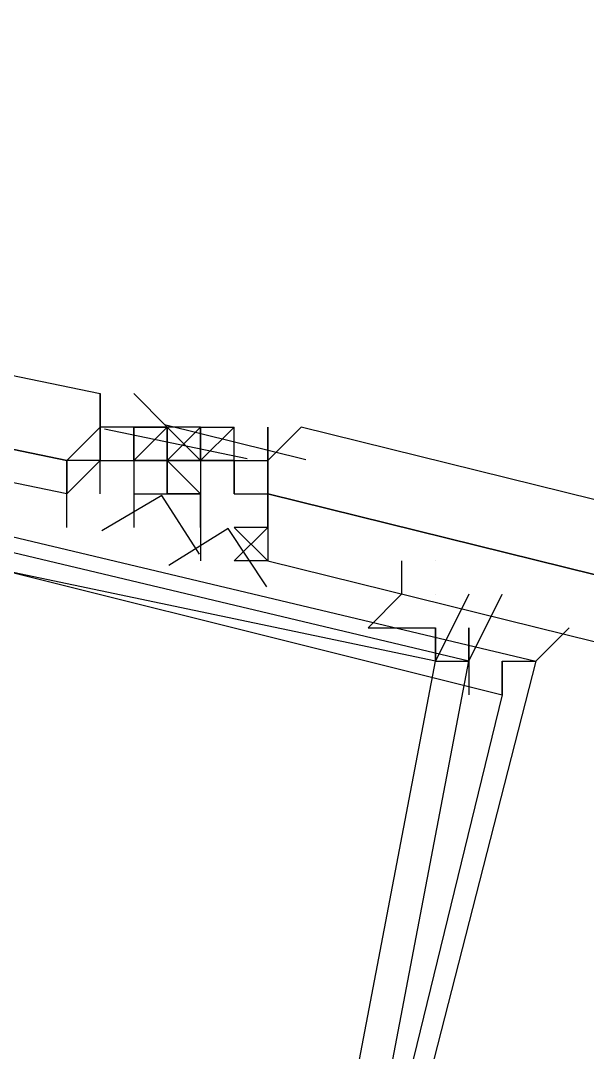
# Model space of a CAD drawing. Header units: feet. Extents: x -84 to 198, y -22 to 181.
# Drawn here: x 111.5417 to 111.7672, y 151.1954 to 151.6063 of the extents above; entities that cross this region are included whole.
import ezdxf

# ---------------------------------------------------------------- set-up
doc = ezdxf.new("R2010")
doc.units = ezdxf.units.FT
doc.layers.add('A-LINEA', color=7, linetype='CONTINUOUS')

msp = doc.modelspace()

# ---------------------------------------------------------------- linework, layer by layer
at = {"layer": 'A-LINEA'}
for p, q in [((111.5733, 151.4444), (111.5733, 151.4578)), ((111.5733, 151.4578), (111.5733, 151.4578)), ((111.5733, 151.4578), (111.5733, 151.4578)), ((111.5733, 151.4578), (111.5733, 151.4578)), ((111.5733, 151.4578), (111.5733, 151.4578)), ((111.5733, 151.4578), (111.5733, 151.4444)), ((111.5733, 151.4578), (111.5733, 151.4578)), ((111.5733, 151.4578), (111.5733, 151.4578)), ((111.5733, 151.4444), (111.5733, 151.4578)), ((111.5733, 151.4578), (111.5733, 151.4578)), ((111.5733, 151.4578), (111.5733, 151.4578)), ((111.5733, 151.4578), (111.5733, 151.4578)), ((111.5733, 151.4578), (111.5733, 151.4578)), ((111.5733, 151.4578), (111.5733, 151.4444)), ((111.5733, 151.4578), (111.5733, 151.4578)), ((111.5733, 151.4578), (111.5733, 151.4578)), ((111.5867, 151.4578), (111.6, 151.4444)), ((111.5867, 151.4578), (111.6, 151.4444)), ((111.5733, 151.4444), (111.5733, 151.4444)), ((111.5733, 151.4444), (111.5733, 151.4444)), ((111.5733, 151.4444), (111.5733, 151.4444)), ((111.5733, 151.4444), (111.5733, 151.4444)), ((111.5733, 151.4311), (111.5733, 151.4444)), ((111.5733, 151.4444), (111.5733, 151.4444)), ((111.5733, 151.4444), (111.5733, 151.4444)), ((111.5867, 151.4444), (111.5733, 151.4444)), ((111.5733, 151.4444), (111.5733, 151.4444)), ((111.5733, 151.4444), (111.5733, 151.4444)), ((111.5733, 151.4444), (111.5733, 151.4444)), ((111.5733, 151.4444), (111.5733, 151.4444)), ((111.5733, 151.4444), (111.5733, 151.4444)), ((111.5733, 151.4444), (111.5733, 151.4444)), ((111.5733, 151.4444), (111.5733, 151.4444)), ((111.5733, 151.4444), (111.5733, 151.4444)), ((111.5733, 151.4444), (111.5733, 151.4444)), ((111.5733, 151.4444), (111.5733, 151.4444)), ((111.5733, 151.4444), (111.5733, 151.4444)), ((111.5733, 151.4444), (111.5733, 151.4444)), ((111.5733, 151.4444), (111.5733, 151.4444)), ((111.5733, 151.4311), (111.5733, 151.4444)), ((111.5733, 151.4444), (111.5733, 151.4444)), ((111.5733, 151.4444), (111.5733, 151.4444)), ((111.5733, 151.4444), (111.5733, 151.4444)), ((111.5733, 151.4444), (111.5733, 151.4444)), ((111.5733, 151.4444), (111.5733, 151.4444)), ((111.5733, 151.4444), (111.5733, 151.4444)), ((111.5733, 151.4311), (111.5733, 151.4444)), ((111.5733, 151.4444), (111.5733, 151.4444)), ((111.5733, 151.4444), (111.5733, 151.4444)), ((111.5867, 151.4444), (111.5733, 151.4444)), ((111.5733, 151.4444), (111.5733, 151.4444)), ((111.5733, 151.4444), (111.5733, 151.4444)), ((111.5733, 151.4444), (111.5733, 151.4444)), ((111.5733, 151.4444), (111.5733, 151.4444)), ((111.5733, 151.4444), (111.5733, 151.4444)), ((111.5733, 151.4444), (111.5733, 151.4444)), ((111.5733, 151.4444), (111.5733, 151.4444)), ((111.5733, 151.4444), (111.5733, 151.4444)), ((111.5733, 151.4444), (111.5733, 151.4444)), ((111.5733, 151.4444), (111.5733, 151.4444)), ((111.5733, 151.4444), (111.5733, 151.4444)), ((111.5733, 151.4444), (111.5733, 151.4444)), ((111.5733, 151.4444), (111.5733, 151.4444)), ((111.5733, 151.4311), (111.5733, 151.4444)), ((111.5733, 151.4444), (111.5733, 151.4444)), ((111.5733, 151.4444), (111.5733, 151.4444)), ((111.575, 151.4437), (111.6318, 151.4319)), ((111.575, 151.4437), (111.6318, 151.4319)), ((111.5867, 151.4444), (111.5867, 151.4444)), ((111.5867, 151.4444), (111.5867, 151.4444)), ((111.6, 151.4444), (111.5867, 151.4444)), ((111.5867, 151.4444), (111.5867, 151.4444)), ((111.5867, 151.4444), (111.5867, 151.4444)), ((111.5867, 151.4311), (111.5867, 151.4444)), ((111.5867, 151.4444), (111.5867, 151.4444)), ((111.5867, 151.4444), (111.5867, 151.4444)), ((111.5867, 151.4444), (111.5867, 151.4444)), ((111.5867, 151.4444), (111.5867, 151.4444)), ((111.5867, 151.4444), (111.5867, 151.4444)), ((111.5867, 151.4444), (111.5867, 151.4444)), ((111.5867, 151.4444), (111.5867, 151.4444)), ((111.5867, 151.4444), (111.5867, 151.4444)), ((111.5867, 151.4444), (111.5867, 151.4444)), ((111.5867, 151.4444), (111.5867, 151.4444)), ((111.5867, 151.4444), (111.5867, 151.4444)), ((111.5867, 151.4444), (111.6, 151.4444)), ((111.5867, 151.4444), (111.5867, 151.4444)), ((111.5867, 151.4444), (111.5867, 151.4444)), ((111.5867, 151.4444), (111.6, 151.4444)), ((111.5867, 151.4444), (111.5867, 151.4444)), ((111.5867, 151.4444), (111.5867, 151.4444)), ((111.6, 151.4444), (111.5867, 151.4444)), ((111.5867, 151.4444), (111.5867, 151.4444)), ((111.5867, 151.4444), (111.5867, 151.4444)), ((111.5867, 151.4311), (111.5867, 151.4444)), ((111.5867, 151.4444), (111.5867, 151.4444)), ((111.5867, 151.4444), (111.5867, 151.4444)), ((111.5867, 151.4444), (111.5867, 151.4444)), ((111.5867, 151.4444), (111.5867, 151.4444)), ((111.5867, 151.4444), (111.5867, 151.4444)), ((111.5867, 151.4444), (111.5867, 151.4444)), ((111.5867, 151.4444), (111.5867, 151.4444)), ((111.5867, 151.4444), (111.5867, 151.4444)), ((111.5867, 151.4444), (111.5867, 151.4444)), ((111.5867, 151.4444), (111.5867, 151.4444)), ((111.5867, 151.4444), (111.5867, 151.4444)), ((111.5867, 151.4444), (111.6, 151.4444)), ((111.5867, 151.4444), (111.5867, 151.4444)), ((111.5867, 151.4444), (111.5867, 151.4444)), ((111.5867, 151.4444), (111.6, 151.4444)), ((111.5989, 151.4454), (111.6552, 151.4315)), ((111.5989, 151.4454), (111.6552, 151.4315)), ((111.6, 151.4311), (111.6, 151.4444)), ((111.6, 151.4444), (111.6, 151.4444)), ((111.6, 151.4444), (111.6, 151.4444)), ((111.6, 151.4444), (111.6, 151.4444)), ((111.6, 151.4444), (111.6, 151.4444)), ((111.6, 151.4444), (111.6, 151.4444)), ((111.6, 151.4444), (111.6, 151.4444)), ((111.6, 151.4311), (111.6, 151.4444)), ((111.6, 151.4444), (111.6, 151.4444)), ((111.6, 151.4444), (111.6, 151.4444)), ((111.6, 151.4444), (111.6, 151.4444)), ((111.6, 151.4444), (111.6, 151.4444)), ((111.6, 151.4444), (111.6, 151.4444)), ((111.6, 151.4444), (111.6, 151.4444)), ((111.6, 151.4444), (111.6, 151.4444)), ((111.6, 151.4444), (111.6, 151.4444)), ((111.6, 151.4444), (111.6, 151.4444)), ((111.6, 151.4311), (111.6, 151.4444)), ((111.6, 151.4444), (111.6, 151.4444)), ((111.6, 151.4311), (111.6, 151.4444)), ((111.6, 151.4444), (111.6, 151.4444)), ((111.6, 151.4444), (111.6, 151.4444)), ((111.6, 151.4444), (111.6, 151.4444)), ((111.6, 151.4444), (111.6, 151.4444)), ((111.6133, 151.4444), (111.6, 151.4444)), ((111.6, 151.4444), (111.6, 151.4311)), ((111.6133, 151.4444), (111.6, 151.4311)), ((111.6, 151.4444), (111.6, 151.4444)), ((111.6, 151.4444), (111.6, 151.4444)), ((111.6, 151.4444), (111.6, 151.4444)), ((111.6, 151.4444), (111.6, 151.4444)), ((111.6, 151.4444), (111.6, 151.4444)), ((111.6, 151.4444), (111.6, 151.4444)), ((111.6, 151.4444), (111.6, 151.4444)), ((111.6, 151.4444), (111.6, 151.4444)), ((111.6, 151.4444), (111.6, 151.4311)), ((111.6, 151.4444), (111.6, 151.4444)), ((111.6, 151.4444), (111.6, 151.4444)), ((111.6, 151.4444), (111.6, 151.4444)), ((111.6, 151.4311), (111.6, 151.4444)), ((111.6, 151.4444), (111.6, 151.4444)), ((111.6, 151.4444), (111.6, 151.4444)), ((111.6, 151.4444), (111.6, 151.4444)), ((111.6, 151.4444), (111.6, 151.4444)), ((111.6, 151.4444), (111.6, 151.4444)), ((111.6, 151.4444), (111.6, 151.4444)), ((111.6, 151.4311), (111.6, 151.4444)), ((111.6, 151.4444), (111.6, 151.4444)), ((111.6, 151.4444), (111.6, 151.4444)), ((111.6, 151.4444), (111.6, 151.4444)), ((111.6, 151.4444), (111.6, 151.4444)), ((111.6, 151.4444), (111.6, 151.4444)), ((111.6, 151.4444), (111.6, 151.4444)), ((111.6, 151.4444), (111.6, 151.4444)), ((111.6, 151.4444), (111.6, 151.4444)), ((111.6, 151.4444), (111.6, 151.4444)), ((111.6, 151.4311), (111.6, 151.4444)), ((111.6, 151.4444), (111.6, 151.4444)), ((111.6, 151.4311), (111.6, 151.4444)), ((111.6, 151.4444), (111.6, 151.4444)), ((111.6, 151.4444), (111.6, 151.4444)), ((111.6, 151.4444), (111.6, 151.4444)), ((111.6, 151.4444), (111.6, 151.4444)), ((111.6133, 151.4444), (111.6, 151.4444)), ((111.6, 151.4444), (111.6, 151.4311)), ((111.6133, 151.4444), (111.6, 151.4311)), ((111.6, 151.4444), (111.6, 151.4444)), ((111.6, 151.4444), (111.6, 151.4444)), ((111.6, 151.4444), (111.6, 151.4444)), ((111.6, 151.4444), (111.6, 151.4444)), ((111.6, 151.4444), (111.6, 151.4444)), ((111.6, 151.4444), (111.6, 151.4444)), ((111.6, 151.4444), (111.6, 151.4444)), ((111.6, 151.4444), (111.6, 151.4444)), ((111.6, 151.4444), (111.6, 151.4311)), ((111.6, 151.4444), (111.6, 151.4444)), ((111.6, 151.4444), (111.6, 151.4444)), ((111.6, 151.4444), (111.6, 151.4444)), ((111.6133, 151.4444), (111.6133, 151.4444)), ((111.6133, 151.4444), (111.6133, 151.4444)), ((111.6133, 151.4444), (111.6133, 151.4444)), ((111.6133, 151.4444), (111.6133, 151.4444)), ((111.6133, 151.4444), (111.6133, 151.4444)), ((111.6133, 151.4444), (111.6133, 151.4444)), ((111.6133, 151.4444), (111.6133, 151.4444)), ((111.6133, 151.4444), (111.6133, 151.4444)), ((111.6133, 151.4444), (111.6133, 151.4444)), ((111.6133, 151.4444), (111.6133, 151.4444)), ((111.6133, 151.4444), (111.6133, 151.4311)), ((111.6133, 151.4444), (111.6133, 151.4444)), ((111.6133, 151.4444), (111.6133, 151.4444)), ((111.6133, 151.4444), (111.6133, 151.4311)), ((111.6133, 151.4444), (111.6133, 151.4444)), ((111.6133, 151.4444), (111.6133, 151.4444)), ((111.6133, 151.4444), (111.6133, 151.4444)), ((111.6133, 151.4444), (111.6133, 151.4444)), ((111.6133, 151.4444), (111.6133, 151.4444)), ((111.6133, 151.4444), (111.6133, 151.4444)), ((111.6133, 151.4444), (111.6133, 151.4444)), ((111.6133, 151.4444), (111.6133, 151.4444)), ((111.6133, 151.4444), (111.6133, 151.4444)), ((111.6133, 151.4444), (111.6133, 151.4444)), ((111.6133, 151.4444), (111.6133, 151.4444)), ((111.6133, 151.4444), (111.6133, 151.4444)), ((111.6133, 151.4444), (111.6133, 151.4444)), ((111.6133, 151.4444), (111.6133, 151.4444)), ((111.6133, 151.4444), (111.6133, 151.4444)), ((111.6133, 151.4444), (111.6133, 151.4444)), ((111.6133, 151.4444), (111.6133, 151.4444)), ((111.6133, 151.4444), (111.6133, 151.4444)), ((111.6133, 151.4444), (111.6133, 151.4444)), ((111.6133, 151.4444), (111.6133, 151.4444)), ((111.6133, 151.4444), (111.6133, 151.4444)), ((111.6133, 151.4444), (111.6133, 151.4444)), ((111.6133, 151.4444), (111.6133, 151.4444)), ((111.6133, 151.4444), (111.6133, 151.4444)), ((111.6133, 151.4444), (111.6133, 151.4444)), ((111.6133, 151.4444), (111.6133, 151.4311)), ((111.6133, 151.4444), (111.6133, 151.4444)), ((111.6133, 151.4444), (111.6133, 151.4444)), ((111.6133, 151.4444), (111.6133, 151.4311)), ((111.6133, 151.4444), (111.6133, 151.4444)), ((111.6133, 151.4444), (111.6133, 151.4444)), ((111.6133, 151.4444), (111.6133, 151.4444)), ((111.6133, 151.4444), (111.6133, 151.4444)), ((111.6133, 151.4444), (111.6133, 151.4444)), ((111.6133, 151.4444), (111.6133, 151.4444)), ((111.6133, 151.4444), (111.6133, 151.4444)), ((111.6133, 151.4444), (111.6133, 151.4444)), ((111.6133, 151.4444), (111.6133, 151.4444)), ((111.6133, 151.4444), (111.6133, 151.4444)), ((111.6133, 151.4444), (111.6133, 151.4444)), ((111.6133, 151.4444), (111.6133, 151.4444)), ((111.6133, 151.4444), (111.6133, 151.4444)), ((111.6133, 151.4444), (111.6133, 151.4444)), ((111.6133, 151.4444), (111.6133, 151.4444)), ((111.6267, 151.4444), (111.6267, 151.4444)), ((111.6267, 151.4444), (111.6267, 151.4444)), ((111.6267, 151.4444), (111.6267, 151.4444)), ((111.6267, 151.4444), (111.6267, 151.4444)), ((111.6267, 151.4444), (111.6267, 151.4444)), ((111.6267, 151.4444), (111.6267, 151.4444)), ((111.6267, 151.4444), (111.6267, 151.4444)), ((111.6267, 151.4444), (111.6267, 151.4444)), ((111.6267, 151.4444), (111.6267, 151.4444)), ((111.6267, 151.4444), (111.6267, 151.4444)), ((111.6267, 151.4444), (111.6267, 151.4444)), ((111.6267, 151.4444), (111.6267, 151.4444)), ((111.64, 151.4311), (111.64, 151.4444)), ((111.64, 151.4444), (111.64, 151.4311)), ((111.64, 151.4311), (111.64, 151.4444)), ((111.64, 151.4444), (111.64, 151.4311)), ((111.56, 151.4311), (111.56, 151.4311)), ((111.5733, 151.4311), (111.56, 151.4311)), ((111.56, 151.4311), (111.56, 151.4311)), ((111.56, 151.4311), (111.56, 151.4311)), ((111.56, 151.4311), (111.56, 151.4311)), ((111.56, 151.4311), (111.56, 151.4311)), ((111.5733, 151.4311), (111.56, 151.4311)), ((111.56, 151.4311), (111.56, 151.4311)), ((111.56, 151.4311), (111.56, 151.4311)), ((111.56, 151.4311), (111.56, 151.4311)), ((111.5733, 151.4311), (111.5733, 151.4311)), ((111.5733, 151.4311), (111.5733, 151.4311)), ((111.5733, 151.4311), (111.5733, 151.4311)), ((111.5733, 151.4311), (111.5733, 151.4311)), ((111.5733, 151.4311), (111.5733, 151.4311)), ((111.5733, 151.4311), (111.5733, 151.4311)), ((111.5733, 151.4311), (111.5733, 151.4311)), ((111.5733, 151.4311), (111.5733, 151.4311)), ((111.5733, 151.4311), (111.5733, 151.4311)), ((111.5733, 151.4311), (111.5733, 151.4311)), ((111.5733, 151.4311), (111.5867, 151.4311)), ((111.5733, 151.4311), (111.5867, 151.4311)), ((111.5733, 151.4311), (111.5733, 151.4311)), ((111.5733, 151.4311), (111.5733, 151.4311)), ((111.5733, 151.4311), (111.5733, 151.4311)), ((111.5733, 151.4311), (111.5733, 151.4311)), ((111.5733, 151.4311), (111.5733, 151.4311)), ((111.5733, 151.4311), (111.5733, 151.4311)), ((111.5733, 151.4311), (111.5733, 151.4311)), ((111.5733, 151.4311), (111.5733, 151.4311)), ((111.5733, 151.4311), (111.5733, 151.4311)), ((111.5733, 151.4311), (111.5733, 151.4311)), ((111.5733, 151.4311), (111.5733, 151.4311)), ((111.5733, 151.4311), (111.5733, 151.4311)), ((111.5733, 151.4311), (111.5733, 151.4311)), ((111.5733, 151.4311), (111.5733, 151.4311)), ((111.5733, 151.4311), (111.5733, 151.4311)), ((111.5733, 151.4311), (111.5733, 151.4311)), ((111.5733, 151.4311), (111.5733, 151.4311)), ((111.5733, 151.4311), (111.5733, 151.4311)), ((111.5733, 151.4311), (111.5733, 151.4311)), ((111.5733, 151.4311), (111.5867, 151.4311)), ((111.5733, 151.4311), (111.5867, 151.4311)), ((111.5733, 151.4311), (111.5733, 151.4311)), ((111.5733, 151.4311), (111.5733, 151.4311)), ((111.5733, 151.4311), (111.5733, 151.4311)), ((111.5733, 151.4311), (111.5733, 151.4311)), ((111.5733, 151.4311), (111.5733, 151.4311)), ((111.5733, 151.4311), (111.5733, 151.4311)), ((111.5733, 151.4311), (111.5733, 151.4311)), ((111.5733, 151.4311), (111.5733, 151.4311)), ((111.5733, 151.4311), (111.5733, 151.4311)), ((111.5867, 151.4311), (111.5867, 151.4311)), ((111.5867, 151.4311), (111.5867, 151.4311)), ((111.5867, 151.4311), (111.5867, 151.4311)), ((111.5867, 151.4311), (111.5867, 151.4311)), ((111.5867, 151.4311), (111.5867, 151.4311)), ((111.5867, 151.4311), (111.5867, 151.4311)), ((111.5867, 151.4311), (111.5867, 151.4311)), ((111.5867, 151.4311), (111.5867, 151.4311)), ((111.5867, 151.4311), (111.5867, 151.4311)), ((111.5867, 151.4311), (111.5867, 151.4311)), ((111.5867, 151.4311), (111.5867, 151.4311)), ((111.5867, 151.4311), (111.5867, 151.4311)), ((111.5867, 151.4311), (111.5867, 151.4311)), ((111.6, 151.4311), (111.5867, 151.4311)), ((111.6, 151.4311), (111.5867, 151.4311)), ((111.6, 151.4311), (111.5867, 151.4311)), ((111.5867, 151.4311), (111.5867, 151.4311)), ((111.5867, 151.4311), (111.5867, 151.4311)), ((111.5867, 151.4311), (111.5867, 151.4311)), ((111.5867, 151.4311), (111.5867, 151.4311)), ((111.5867, 151.4311), (111.5867, 151.4311)), ((111.5867, 151.4311), (111.5867, 151.4311)), ((111.5867, 151.4311), (111.5867, 151.4311)), ((111.5867, 151.4311), (111.5867, 151.4311)), ((111.5867, 151.4311), (111.5867, 151.4311)), ((111.5867, 151.4311), (111.5867, 151.4311)), ((111.5867, 151.4311), (111.5867, 151.4311)), ((111.5867, 151.4311), (111.5867, 151.4311)), ((111.5867, 151.4311), (111.5867, 151.4311)), ((111.5867, 151.4311), (111.5867, 151.4311)), ((111.5867, 151.4311), (111.5867, 151.4311)), ((111.5867, 151.4311), (111.5867, 151.4311)), ((111.5867, 151.4311), (111.5867, 151.4311)), ((111.5867, 151.4311), (111.5867, 151.4311)), ((111.5867, 151.4311), (111.5867, 151.4311)), ((111.5867, 151.4311), (111.5867, 151.4311)), ((111.5867, 151.4311), (111.5867, 151.4311)), ((111.5867, 151.4311), (111.5867, 151.4311)), ((111.5867, 151.4311), (111.5867, 151.4311)), ((111.5867, 151.4311), (111.5867, 151.4311)), ((111.5867, 151.4311), (111.5867, 151.4311)), ((111.5867, 151.4311), (111.5867, 151.4311)), ((111.5867, 151.4311), (111.6, 151.4311)), ((111.5867, 151.4311), (111.6, 151.4311)), ((111.5867, 151.4311), (111.5867, 151.4311)), ((111.5867, 151.4311), (111.5867, 151.4311)), ((111.5867, 151.4311), (111.5867, 151.4311)), ((111.5867, 151.4311), (111.5867, 151.4311)), ((111.5867, 151.4311), (111.5867, 151.4311)), ((111.5867, 151.4311), (111.5867, 151.4311)), ((111.5867, 151.4311), (111.5867, 151.4311)), ((111.5867, 151.4311), (111.5867, 151.4311)), ((111.5867, 151.4311), (111.5867, 151.4311)), ((111.5867, 151.4311), (111.5867, 151.4311)), ((111.5867, 151.4311), (111.5867, 151.4311)), ((111.5867, 151.4311), (111.5867, 151.4311)), ((111.5867, 151.4311), (111.5867, 151.4311)), ((111.6, 151.4311), (111.5867, 151.4311)), ((111.6, 151.4311), (111.5867, 151.4311)), ((111.6, 151.4311), (111.5867, 151.4311)), ((111.5867, 151.4311), (111.5867, 151.4311)), ((111.5867, 151.4311), (111.5867, 151.4311)), ((111.5867, 151.4311), (111.5867, 151.4311)), ((111.5867, 151.4311), (111.5867, 151.4311)), ((111.5867, 151.4311), (111.5867, 151.4311)), ((111.5867, 151.4311), (111.5867, 151.4311)), ((111.5867, 151.4311), (111.5867, 151.4311)), ((111.5867, 151.4311), (111.5867, 151.4311)), ((111.5867, 151.4311), (111.5867, 151.4311)), ((111.5867, 151.4311), (111.5867, 151.4311)), ((111.5867, 151.4311), (111.5867, 151.4311)), ((111.5867, 151.4311), (111.5867, 151.4311)), ((111.5867, 151.4311), (111.5867, 151.4311)), ((111.5867, 151.4311), (111.5867, 151.4311)), ((111.5867, 151.4311), (111.5867, 151.4311)), ((111.5867, 151.4311), (111.5867, 151.4311)), ((111.5867, 151.4311), (111.5867, 151.4311)), ((111.5867, 151.4311), (111.5867, 151.4311)), ((111.5867, 151.4311), (111.5867, 151.4311)), ((111.5867, 151.4311), (111.5867, 151.4311)), ((111.5867, 151.4311), (111.5867, 151.4311)), ((111.5867, 151.4311), (111.5867, 151.4311)), ((111.5867, 151.4311), (111.5867, 151.4311)), ((111.5867, 151.4311), (111.5867, 151.4311)), ((111.5867, 151.4311), (111.5867, 151.4311)), ((111.5867, 151.4311), (111.5867, 151.4311)), ((111.5867, 151.4311), (111.6, 151.4311)), ((111.5867, 151.4311), (111.6, 151.4311)), ((111.6, 151.4311), (111.6, 151.4311)), ((111.6, 151.4311), (111.6, 151.4311)), ((111.6, 151.4311), (111.6, 151.4311)), ((111.6, 151.4178), (111.6, 151.4311)), ((111.6, 151.4311), (111.6, 151.4311)), ((111.6, 151.4311), (111.6, 151.4311)), ((111.6, 151.4311), (111.6, 151.4311)), ((111.6, 151.4311), (111.6, 151.4311)), ((111.6, 151.4311), (111.6, 151.4311)), ((111.6, 151.4311), (111.6, 151.4311)), ((111.6, 151.4311), (111.6, 151.4311)), ((111.6, 151.4311), (111.6, 151.4311)), ((111.6, 151.4311), (111.6, 151.4311)), ((111.6, 151.4311), (111.6, 151.4311)), ((111.6, 151.4311), (111.6, 151.4311)), ((111.6, 151.4311), (111.6, 151.4178)), ((111.6, 151.4311), (111.6, 151.4311)), ((111.6, 151.4311), (111.6, 151.4311)), ((111.6, 151.4311), (111.6, 151.4178)), ((111.6, 151.4311), (111.6, 151.4311)), ((111.6, 151.4311), (111.6, 151.4311)), ((111.6, 151.4311), (111.6, 151.4311)), ((111.6, 151.4311), (111.6, 151.4311)), ((111.6133, 151.4178), (111.6, 151.4311)), ((111.6, 151.4311), (111.6, 151.4311)), ((111.6, 151.4311), (111.6, 151.4311)), ((111.6, 151.4311), (111.6, 151.4311)), ((111.6, 151.4311), (111.6, 151.4311)), ((111.6, 151.4311), (111.6, 151.4311)), ((111.6, 151.4311), (111.6, 151.4311)), ((111.6, 151.4311), (111.6, 151.4311)), ((111.6, 151.4311), (111.6, 151.4311)), ((111.6, 151.4311), (111.6, 151.4311)), ((111.6, 151.4311), (111.6, 151.4311)), ((111.6, 151.4311), (111.6, 151.4311)), ((111.6, 151.4311), (111.6, 151.4311)), ((111.6, 151.4178), (111.6, 151.4311)), ((111.6, 151.4311), (111.6, 151.4311)), ((111.6, 151.4311), (111.6, 151.4311)), ((111.6133, 151.4311), (111.6, 151.4311)), ((111.6, 151.4311), (111.6, 151.4311)), ((111.6, 151.4311), (111.6, 151.4311)), ((111.6, 151.4311), (111.6, 151.4311)), ((111.6133, 151.4311), (111.6, 151.4311)), ((111.6, 151.4311), (111.6, 151.4311)), ((111.6, 151.4311), (111.6, 151.4178)), ((111.6, 151.4311), (111.6, 151.4311)), ((111.6, 151.4311), (111.6, 151.4311)), ((111.6, 151.4311), (111.6, 151.4311)), ((111.6, 151.4311), (111.6, 151.4311)), ((111.6, 151.4311), (111.6, 151.4311)), ((111.6, 151.4311), (111.6, 151.4311)), ((111.6, 151.4311), (111.6, 151.4311)), ((111.6, 151.4311), (111.6, 151.4311)), ((111.6, 151.4311), (111.6, 151.4311)), ((111.6, 151.4178), (111.6, 151.4311)), ((111.6, 151.4311), (111.6, 151.4311)), ((111.6, 151.4311), (111.6, 151.4311)), ((111.6, 151.4311), (111.6, 151.4311)), ((111.6, 151.4311), (111.6, 151.4311)), ((111.6, 151.4311), (111.6, 151.4311)), ((111.6, 151.4311), (111.6, 151.4311)), ((111.6, 151.4311), (111.6, 151.4311)), ((111.6, 151.4311), (111.6, 151.4311)), ((111.6, 151.4311), (111.6, 151.4311)), ((111.6, 151.4311), (111.6, 151.4311)), ((111.6, 151.4311), (111.6, 151.4311)), ((111.6, 151.4311), (111.6, 151.4178)), ((111.6, 151.4311), (111.6, 151.4311)), ((111.6, 151.4311), (111.6, 151.4311)), ((111.6, 151.4311), (111.6, 151.4178)), ((111.6, 151.4311), (111.6, 151.4311)), ((111.6, 151.4311), (111.6, 151.4311)), ((111.6, 151.4311), (111.6, 151.4311)), ((111.6, 151.4311), (111.6, 151.4311)), ((111.6133, 151.4178), (111.6, 151.4311)), ((111.6, 151.4311), (111.6, 151.4311)), ((111.6, 151.4311), (111.6, 151.4311)), ((111.6, 151.4311), (111.6, 151.4311)), ((111.6, 151.4311), (111.6, 151.4311)), ((111.6, 151.4311), (111.6, 151.4311)), ((111.6, 151.4311), (111.6, 151.4311)), ((111.6, 151.4311), (111.6, 151.4311)), ((111.6, 151.4311), (111.6, 151.4311)), ((111.6, 151.4311), (111.6, 151.4311)), ((111.6, 151.4311), (111.6, 151.4311)), ((111.6, 151.4311), (111.6, 151.4311)), ((111.6, 151.4311), (111.6, 151.4311)), ((111.6, 151.4178), (111.6, 151.4311)), ((111.6, 151.4311), (111.6, 151.4311)), ((111.6, 151.4311), (111.6, 151.4311)), ((111.6133, 151.4311), (111.6, 151.4311)), ((111.6, 151.4311), (111.6, 151.4311)), ((111.6, 151.4311), (111.6, 151.4311)), ((111.6, 151.4311), (111.6, 151.4311)), ((111.6133, 151.4311), (111.6, 151.4311)), ((111.6, 151.4311), (111.6, 151.4311)), ((111.6, 151.4311), (111.6, 151.4178)), ((111.6, 151.4311), (111.6, 151.4311)), ((111.6, 151.4311), (111.6, 151.4311)), ((111.6, 151.4311), (111.6, 151.4311)), ((111.6, 151.4311), (111.6, 151.4311)), ((111.6, 151.4311), (111.6, 151.4311)), ((111.6, 151.4311), (111.6, 151.4311)), ((111.6133, 151.4311), (111.6133, 151.4311)), ((111.6133, 151.4311), (111.6133, 151.4311)), ((111.6133, 151.4311), (111.6133, 151.4311)), ((111.6133, 151.4311), (111.6267, 151.4311)), ((111.6133, 151.4311), (111.6133, 151.4311)), ((111.6133, 151.4311), (111.6267, 151.4311)), ((111.6133, 151.4311), (111.6133, 151.4311)), ((111.6133, 151.4311), (111.6133, 151.4311)), ((111.6133, 151.4311), (111.6133, 151.4311)), ((111.6133, 151.4311), (111.6133, 151.4311)), ((111.6133, 151.4311), (111.6133, 151.4311)), ((111.6133, 151.4311), (111.6133, 151.4311)), ((111.6133, 151.4311), (111.6133, 151.4311)), ((111.6133, 151.4311), (111.6133, 151.4311)), ((111.6133, 151.4311), (111.6133, 151.4311)), ((111.6133, 151.4311), (111.6133, 151.4311)), ((111.6133, 151.4311), (111.6133, 151.4311)), ((111.6267, 151.4311), (111.6133, 151.4311)), ((111.6133, 151.4311), (111.6133, 151.4311)), ((111.6133, 151.4311), (111.6133, 151.4311)), ((111.6133, 151.4311), (111.6133, 151.4311)), ((111.6133, 151.4311), (111.6133, 151.4311)), ((111.6133, 151.4311), (111.6133, 151.4311)), ((111.6133, 151.4311), (111.6133, 151.4311)), ((111.6133, 151.4311), (111.6133, 151.4311)), ((111.6133, 151.4311), (111.6133, 151.4311)), ((111.6133, 151.4311), (111.6133, 151.4311)), ((111.6133, 151.4311), (111.6133, 151.4311)), ((111.6133, 151.4311), (111.6133, 151.4311)), ((111.6133, 151.4311), (111.6133, 151.4311)), ((111.6133, 151.4311), (111.6133, 151.4311)), ((111.6133, 151.4311), (111.6133, 151.4311)), ((111.6133, 151.4311), (111.6133, 151.4311)), ((111.6133, 151.4311), (111.6133, 151.4311)), ((111.6133, 151.4311), (111.6133, 151.4311)), ((111.6133, 151.4311), (111.6133, 151.4311)), ((111.6133, 151.4311), (111.6133, 151.4311)), ((111.6133, 151.4311), (111.6133, 151.4311)), ((111.6133, 151.4311), (111.6133, 151.4311)), ((111.6133, 151.4311), (111.6133, 151.4311)), ((111.6133, 151.4311), (111.6133, 151.4311)), ((111.6133, 151.4311), (111.6133, 151.4311)), ((111.6133, 151.4311), (111.6133, 151.4311)), ((111.6133, 151.4311), (111.6133, 151.4178)), ((111.6133, 151.4311), (111.6133, 151.4311)), ((111.6133, 151.4311), (111.6133, 151.4311)), ((111.6133, 151.4311), (111.6133, 151.4178)), ((111.6133, 151.4311), (111.6133, 151.4311)), ((111.6133, 151.4311), (111.6133, 151.4311)), ((111.6133, 151.4311), (111.6133, 151.4311)), ((111.6133, 151.4311), (111.6133, 151.4311)), ((111.6133, 151.4311), (111.6133, 151.4311)), ((111.6133, 151.4311), (111.6133, 151.4311)), ((111.6133, 151.4311), (111.6133, 151.4311)), ((111.6133, 151.4311), (111.6133, 151.4311)), ((111.6133, 151.4311), (111.6133, 151.4311)), ((111.6133, 151.4311), (111.6133, 151.4311)), ((111.6133, 151.4311), (111.6133, 151.4311)), ((111.6133, 151.4311), (111.6267, 151.4311)), ((111.6133, 151.4311), (111.6133, 151.4311)), ((111.6133, 151.4311), (111.6267, 151.4311)), ((111.6133, 151.4311), (111.6133, 151.4311)), ((111.6133, 151.4311), (111.6133, 151.4311)), ((111.6133, 151.4311), (111.6133, 151.4311)), ((111.6133, 151.4311), (111.6133, 151.4311)), ((111.6133, 151.4311), (111.6133, 151.4311)), ((111.6133, 151.4311), (111.6133, 151.4311)), ((111.6133, 151.4311), (111.6133, 151.4311)), ((111.6133, 151.4311), (111.6133, 151.4311)), ((111.6133, 151.4311), (111.6133, 151.4311)), ((111.6133, 151.4311), (111.6133, 151.4311)), ((111.6133, 151.4311), (111.6133, 151.4311)), ((111.6267, 151.4311), (111.6133, 151.4311)), ((111.6133, 151.4311), (111.6133, 151.4311)), ((111.6133, 151.4311), (111.6133, 151.4311)), ((111.6133, 151.4311), (111.6133, 151.4311)), ((111.6133, 151.4311), (111.6133, 151.4311)), ((111.6133, 151.4311), (111.6133, 151.4311)), ((111.6133, 151.4311), (111.6133, 151.4311)), ((111.6133, 151.4311), (111.6133, 151.4311)), ((111.6133, 151.4311), (111.6133, 151.4311)), ((111.6133, 151.4311), (111.6133, 151.4311)), ((111.6133, 151.4311), (111.6133, 151.4311)), ((111.6133, 151.4311), (111.6133, 151.4311)), ((111.6133, 151.4311), (111.6133, 151.4311)), ((111.6133, 151.4311), (111.6133, 151.4311)), ((111.6133, 151.4311), (111.6133, 151.4311)), ((111.6133, 151.4311), (111.6133, 151.4311)), ((111.6133, 151.4311), (111.6133, 151.4311)), ((111.6133, 151.4311), (111.6133, 151.4311)), ((111.6133, 151.4311), (111.6133, 151.4311)), ((111.6133, 151.4311), (111.6133, 151.4311)), ((111.6133, 151.4311), (111.6133, 151.4311)), ((111.6133, 151.4311), (111.6133, 151.4311)), ((111.6133, 151.4311), (111.6133, 151.4311)), ((111.6133, 151.4311), (111.6133, 151.4311)), ((111.6133, 151.4311), (111.6133, 151.4311)), ((111.6133, 151.4311), (111.6133, 151.4311)), ((111.6133, 151.4311), (111.6133, 151.4178)), ((111.6133, 151.4311), (111.6133, 151.4311)), ((111.6133, 151.4311), (111.6133, 151.4311)), ((111.6133, 151.4311), (111.6133, 151.4178)), ((111.6133, 151.4311), (111.6133, 151.4311)), ((111.6133, 151.4311), (111.6133, 151.4311)), ((111.6133, 151.4311), (111.6133, 151.4311)), ((111.6133, 151.4311), (111.6133, 151.4311)), ((111.6133, 151.4311), (111.6133, 151.4311)), ((111.6133, 151.4311), (111.6133, 151.4311)), ((111.6133, 151.4311), (111.6133, 151.4311)), ((111.6133, 151.4311), (111.6133, 151.4311)), ((111.6267, 151.4311), (111.64, 151.4311)), ((111.6267, 151.4311), (111.6267, 151.4311)), ((111.6267, 151.4311), (111.6267, 151.4311)), ((111.6267, 151.4311), (111.6267, 151.4311)), ((111.6267, 151.4311), (111.6267, 151.4311)), ((111.6267, 151.4311), (111.6267, 151.4311)), ((111.6267, 151.4311), (111.6267, 151.4311)), ((111.6267, 151.4311), (111.6267, 151.4311)), ((111.6267, 151.4311), (111.6267, 151.4311)), ((111.6267, 151.4178), (111.6267, 151.4311)), ((111.6267, 151.4311), (111.6267, 151.4311)), ((111.6267, 151.4311), (111.6267, 151.4311)), ((111.6267, 151.4311), (111.6267, 151.4311)), ((111.6267, 151.4311), (111.6267, 151.4311)), ((111.6267, 151.4311), (111.6267, 151.4311)), ((111.6267, 151.4311), (111.6267, 151.4311)), ((111.6267, 151.4311), (111.6267, 151.4178)), ((111.6267, 151.4311), (111.6267, 151.4311)), ((111.6267, 151.4311), (111.6267, 151.4178)), ((111.6267, 151.4311), (111.6267, 151.4311)), ((111.6267, 151.4311), (111.64, 151.4311)), ((111.6267, 151.4311), (111.6267, 151.4311)), ((111.6267, 151.4311), (111.6267, 151.4311)), ((111.6267, 151.4311), (111.6267, 151.4311)), ((111.6267, 151.4311), (111.6267, 151.4311)), ((111.6267, 151.4311), (111.6267, 151.4311)), ((111.6267, 151.4311), (111.6267, 151.4311)), ((111.6267, 151.4311), (111.6267, 151.4311)), ((111.6267, 151.4311), (111.6267, 151.4311)), ((111.6267, 151.4178), (111.6267, 151.4311)), ((111.6267, 151.4311), (111.6267, 151.4311)), ((111.6267, 151.4311), (111.6267, 151.4311)), ((111.6267, 151.4311), (111.6267, 151.4311)), ((111.6267, 151.4311), (111.6267, 151.4311)), ((111.6267, 151.4311), (111.6267, 151.4311)), ((111.6267, 151.4311), (111.6267, 151.4311)), ((111.6267, 151.4311), (111.6267, 151.4178)), ((111.6267, 151.4311), (111.6267, 151.4311)), ((111.6267, 151.4311), (111.6267, 151.4178)), ((111.6267, 151.4311), (111.6267, 151.4311)), ((111.64, 151.4311), (111.64, 151.4311)), ((111.64, 151.4311), (111.64, 151.4311)), ((111.64, 151.4178), (111.64, 151.4311)), ((111.64, 151.4311), (111.64, 151.4311)), ((111.64, 151.4311), (111.64, 151.4311)), ((111.64, 151.4311), (111.64, 151.4311)), ((111.64, 151.4311), (111.64, 151.4311)), ((111.64, 151.4311), (111.64, 151.4311)), ((111.64, 151.4311), (111.64, 151.4311)), ((111.64, 151.4311), (111.64, 151.4311)), ((111.64, 151.4311), (111.64, 151.4311)), ((111.64, 151.4311), (111.64, 151.4311)), ((111.64, 151.4311), (111.64, 151.4311)), ((111.64, 151.4311), (111.64, 151.4311)), ((111.64, 151.4311), (111.64, 151.4311)), ((111.64, 151.4311), (111.64, 151.4311)), ((111.64, 151.4311), (111.64, 151.4311)), ((111.64, 151.4311), (111.64, 151.4311)), ((111.64, 151.4311), (111.64, 151.4311)), ((111.64, 151.4311), (111.64, 151.4311)), ((111.64, 151.4178), (111.64, 151.4311)), ((111.64, 151.4311), (111.64, 151.4311)), ((111.64, 151.4311), (111.64, 151.4311)), ((111.64, 151.4311), (111.64, 151.4311)), ((111.64, 151.4311), (111.64, 151.4311)), ((111.64, 151.4178), (111.64, 151.4311)), ((111.64, 151.4311), (111.64, 151.4311)), ((111.64, 151.4311), (111.64, 151.4311)), ((111.64, 151.4311), (111.64, 151.4311)), ((111.64, 151.4311), (111.64, 151.4311)), ((111.64, 151.4311), (111.64, 151.4311)), ((111.64, 151.4311), (111.64, 151.4311)), ((111.64, 151.4311), (111.64, 151.4311)), ((111.64, 151.4311), (111.64, 151.4311)), ((111.64, 151.4311), (111.64, 151.4311)), ((111.64, 151.4311), (111.64, 151.4311)), ((111.64, 151.4311), (111.64, 151.4311)), ((111.64, 151.4311), (111.64, 151.4311)), ((111.64, 151.4311), (111.64, 151.4311)), ((111.64, 151.4311), (111.64, 151.4311)), ((111.64, 151.4311), (111.64, 151.4311)), ((111.64, 151.4311), (111.64, 151.4311)), ((111.64, 151.4311), (111.64, 151.4311)), ((111.64, 151.4178), (111.64, 151.4311)), ((111.64, 151.4311), (111.64, 151.4311)), ((111.64, 151.4311), (111.64, 151.4311)), ((111.56, 151.4178), (111.56, 151.4178)), ((111.56, 151.4178), (111.56, 151.4178)), ((111.56, 151.4178), (111.56, 151.4178)), ((111.56, 151.4178), (111.56, 151.4178)), ((111.56, 151.4178), (111.56, 151.4178)), ((111.56, 151.4178), (111.56, 151.4178)), ((111.56, 151.4178), (111.56, 151.4178)), ((111.56, 151.4178), (111.56, 151.4178)), ((111.56, 151.4178), (111.56, 151.4178)), ((111.56, 151.4178), (111.56, 151.4178)), ((111.56, 151.4178), (111.56, 151.4178)), ((111.56, 151.4178), (111.56, 151.4178)), ((111.5733, 151.4178), (111.5733, 151.4178)), ((111.5733, 151.4178), (111.5733, 151.4178)), ((111.5733, 151.4178), (111.5733, 151.4178)), ((111.5733, 151.4178), (111.5733, 151.4178)), ((111.5733, 151.4178), (111.5733, 151.4178)), ((111.5733, 151.4178), (111.5733, 151.4178)), ((111.5733, 151.4178), (111.5733, 151.4178)), ((111.5733, 151.4178), (111.5733, 151.4178)), ((111.5733, 151.4178), (111.5733, 151.4178)), ((111.5733, 151.4178), (111.5733, 151.4178)), ((111.5733, 151.4178), (111.5733, 151.4178)), ((111.5733, 151.4178), (111.5733, 151.4178)), ((111.5867, 151.4178), (111.5867, 151.4178)), ((111.5867, 151.4178), (111.5867, 151.4178)), ((111.5867, 151.4178), (111.5867, 151.4178)), ((111.5867, 151.4178), (111.5867, 151.4178)), ((111.5867, 151.4178), (111.5867, 151.4178)), ((111.5867, 151.4178), (111.5867, 151.4178)), ((111.5867, 151.4178), (111.5867, 151.4178)), ((111.5867, 151.4178), (111.5867, 151.4178)), ((111.5867, 151.4178), (111.5867, 151.4178)), ((111.5867, 151.4178), (111.5867, 151.4178)), ((111.5867, 151.4178), (111.5867, 151.4178)), ((111.5867, 151.4178), (111.5867, 151.4178)), ((111.5867, 151.4178), (111.6, 151.4178)), ((111.5867, 151.4178), (111.5867, 151.4178)), ((111.5867, 151.4178), (111.5867, 151.4178)), ((111.5867, 151.4178), (111.5867, 151.4178)), ((111.5867, 151.4178), (111.5867, 151.4178)), ((111.5867, 151.4178), (111.5867, 151.4178)), ((111.5867, 151.4178), (111.5867, 151.4178)), ((111.5867, 151.4178), (111.5867, 151.4178)), ((111.5867, 151.4178), (111.5867, 151.4178)), ((111.5867, 151.4178), (111.5867, 151.4178)), ((111.5867, 151.4178), (111.5867, 151.4178)), ((111.5867, 151.4178), (111.5867, 151.4178)), ((111.5867, 151.4178), (111.5867, 151.4178)), ((111.5867, 151.4178), (111.5867, 151.4178)), ((111.5867, 151.4178), (111.6, 151.4178)), ((111.5867, 151.4178), (111.5867, 151.4178)), ((111.6, 151.4178), (111.6, 151.4178)), ((111.6, 151.4178), (111.6, 151.4178)), ((111.6, 151.4178), (111.6, 151.4178)), ((111.6, 151.4178), (111.6, 151.4178)), ((111.6, 151.4178), (111.6, 151.4178)), ((111.6, 151.4178), (111.6133, 151.4178)), ((111.6, 151.4178), (111.6133, 151.4178)), ((111.6, 151.4178), (111.6, 151.4178)), ((111.6, 151.4178), (111.6, 151.4178)), ((111.6, 151.4178), (111.6, 151.4178)), ((111.6, 151.4178), (111.6, 151.4178)), ((111.6, 151.4178), (111.6, 151.4178)), ((111.6, 151.4178), (111.6, 151.4178)), ((111.6, 151.4178), (111.6, 151.4178)), ((111.6133, 151.4178), (111.6, 151.4178)), ((111.6, 151.4178), (111.6, 151.4178)), ((111.6133, 151.4178), (111.6, 151.4178)), ((111.6, 151.4178), (111.6, 151.4178)), ((111.6, 151.4178), (111.6, 151.4178)), ((111.6, 151.4178), (111.6, 151.4178)), ((111.6, 151.4178), (111.6, 151.4178)), ((111.6, 151.4178), (111.6, 151.4178)), ((111.6, 151.4178), (111.6, 151.4178)), ((111.6, 151.4178), (111.6, 151.4178)), ((111.6, 151.4178), (111.6, 151.4178)), ((111.6, 151.4178), (111.6133, 151.4178)), ((111.6, 151.4178), (111.6133, 151.4178)), ((111.6, 151.4178), (111.6, 151.4178)), ((111.6, 151.4178), (111.6, 151.4178)), ((111.6, 151.4178), (111.6, 151.4178)), ((111.6, 151.4178), (111.6, 151.4178)), ((111.6, 151.4178), (111.6, 151.4178)), ((111.6, 151.4178), (111.6, 151.4178)), ((111.6, 151.4178), (111.6, 151.4178)), ((111.6133, 151.4178), (111.6, 151.4178)), ((111.6, 151.4178), (111.6, 151.4178)), ((111.6133, 151.4178), (111.6, 151.4178)), ((111.6, 151.4178), (111.6, 151.4178)), ((111.6, 151.4178), (111.6, 151.4178)), ((111.6, 151.4178), (111.6, 151.4178)), ((111.6133, 151.4178), (111.6133, 151.4178)), ((111.6133, 151.4178), (111.6133, 151.4178)), ((111.6133, 151.4178), (111.6133, 151.4178)), ((111.6133, 151.4178), (111.6133, 151.4178)), ((111.6133, 151.4178), (111.6133, 151.4178)), ((111.6133, 151.4178), (111.6133, 151.4178)), ((111.6133, 151.4178), (111.6133, 151.4178)), ((111.6133, 151.4178), (111.6133, 151.4178)), ((111.6133, 151.4178), (111.6133, 151.4178)), ((111.6133, 151.4178), (111.6133, 151.4178)), ((111.6133, 151.4178), (111.6133, 151.4178)), ((111.6133, 151.4178), (111.6133, 151.4178)), ((111.6133, 151.4178), (111.6133, 151.4178)), ((111.6133, 151.4044), (111.6133, 151.4178)), ((111.6133, 151.4178), (111.6133, 151.4178)), ((111.6133, 151.4178), (111.6133, 151.4178)), ((111.6133, 151.4178), (111.6133, 151.4178)), ((111.6133, 151.4178), (111.6133, 151.4178)), ((111.6133, 151.4044), (111.6133, 151.4178)), ((111.6133, 151.4178), (111.6133, 151.4178)), ((111.6133, 151.4178), (111.6133, 151.4178)), ((111.6133, 151.4178), (111.6133, 151.4178)), ((111.6133, 151.4178), (111.6133, 151.4178)), ((111.6133, 151.4178), (111.6133, 151.4178)), ((111.6133, 151.4178), (111.6133, 151.4178)), ((111.6133, 151.4178), (111.6133, 151.4178)), ((111.6133, 151.4044), (111.6133, 151.4178)), ((111.6133, 151.4044), (111.6133, 151.4178)), ((111.6133, 151.4178), (111.6133, 151.4178)), ((111.6133, 151.4178), (111.6133, 151.4178)), ((111.6133, 151.4178), (111.6133, 151.4178)), ((111.6133, 151.4178), (111.6133, 151.4178)), ((111.6133, 151.4178), (111.6133, 151.4178)), ((111.6133, 151.4178), (111.6133, 151.4178)), ((111.6133, 151.4178), (111.6133, 151.4178)), ((111.6133, 151.4178), (111.6133, 151.4178)), ((111.6133, 151.4178), (111.6133, 151.4178)), ((111.6133, 151.4178), (111.6133, 151.4178)), ((111.6133, 151.4178), (111.6133, 151.4178)), ((111.6133, 151.4178), (111.6133, 151.4178)), ((111.6133, 151.4178), (111.6133, 151.4178)), ((111.6133, 151.4178), (111.6133, 151.4178)), ((111.6133, 151.4178), (111.6133, 151.4178)), ((111.6133, 151.4178), (111.6133, 151.4178)), ((111.6133, 151.4178), (111.6133, 151.4178)), ((111.6133, 151.4178), (111.6133, 151.4178)), ((111.6133, 151.4044), (111.6133, 151.4178)), ((111.6133, 151.4178), (111.6133, 151.4178)), ((111.6133, 151.4178), (111.6133, 151.4178)), ((111.6133, 151.4178), (111.6133, 151.4178)), ((111.6133, 151.4178), (111.6133, 151.4178)), ((111.6133, 151.4044), (111.6133, 151.4178)), ((111.6133, 151.4178), (111.6133, 151.4178)), ((111.6133, 151.4178), (111.6133, 151.4178)), ((111.6133, 151.4178), (111.6133, 151.4178)), ((111.6133, 151.4178), (111.6133, 151.4178)), ((111.6133, 151.4178), (111.6133, 151.4178)), ((111.6133, 151.4178), (111.6133, 151.4178)), ((111.6133, 151.4178), (111.6133, 151.4178)), ((111.6133, 151.4044), (111.6133, 151.4178)), ((111.6133, 151.4044), (111.6133, 151.4178)), ((111.6133, 151.4178), (111.6133, 151.4178)), ((111.6133, 151.4178), (111.6133, 151.4178)), ((111.6133, 151.4178), (111.6133, 151.4178)), ((111.6133, 151.4178), (111.6133, 151.4178)), ((111.6133, 151.4178), (111.6133, 151.4178)), ((111.6267, 151.4178), (111.6267, 151.4178)), ((111.6267, 151.4178), (111.6267, 151.4178)), ((111.6267, 151.4178), (111.6267, 151.4178)), ((111.6267, 151.4178), (111.6267, 151.4178)), ((111.6267, 151.4178), (111.6267, 151.4178)), ((111.6267, 151.4178), (111.6267, 151.4178)), ((111.6267, 151.4178), (111.6267, 151.4178)), ((111.6267, 151.4178), (111.6267, 151.4178)), ((111.6267, 151.4178), (111.6267, 151.4178)), ((111.6267, 151.4178), (111.6267, 151.4178)), ((111.6267, 151.4178), (111.64, 151.4178)), ((111.6267, 151.4178), (111.6267, 151.4178)), ((111.6267, 151.4178), (111.6267, 151.4178)), ((111.6267, 151.4178), (111.6267, 151.4178)), ((111.6267, 151.4178), (111.6267, 151.4178)), ((111.6267, 151.4178), (111.6267, 151.4178)), ((111.6267, 151.4178), (111.6267, 151.4178)), ((111.6267, 151.4178), (111.6267, 151.4178)), ((111.6267, 151.4178), (111.6267, 151.4178)), ((111.6267, 151.4178), (111.6267, 151.4178)), ((111.6267, 151.4178), (111.6267, 151.4178)), ((111.6267, 151.4178), (111.6267, 151.4178)), ((111.6267, 151.4178), (111.6267, 151.4178)), ((111.6267, 151.4178), (111.6267, 151.4178)), ((111.6267, 151.4178), (111.6267, 151.4178)), ((111.6267, 151.4178), (111.6267, 151.4178)), ((111.6267, 151.4178), (111.6267, 151.4178)), ((111.6267, 151.4178), (111.6267, 151.4178)), ((111.6267, 151.4178), (111.6267, 151.4178)), ((111.6267, 151.4178), (111.6267, 151.4178)), ((111.6267, 151.4178), (111.6267, 151.4178)), ((111.6267, 151.4178), (111.6267, 151.4178)), ((111.6267, 151.4178), (111.6267, 151.4178)), ((111.6267, 151.4178), (111.6267, 151.4178)), ((111.6267, 151.4178), (111.64, 151.4178)), ((111.6267, 151.4178), (111.6267, 151.4178)), ((111.6267, 151.4178), (111.6267, 151.4178)), ((111.6267, 151.4178), (111.6267, 151.4178)), ((111.6267, 151.4178), (111.6267, 151.4178)), ((111.6267, 151.4178), (111.6267, 151.4178)), ((111.6267, 151.4178), (111.6267, 151.4178)), ((111.6267, 151.4178), (111.6267, 151.4178)), ((111.6267, 151.4178), (111.6267, 151.4178)), ((111.6267, 151.4178), (111.6267, 151.4178)), ((111.6267, 151.4178), (111.6267, 151.4178)), ((111.6267, 151.4178), (111.6267, 151.4178)), ((111.6267, 151.4178), (111.6267, 151.4178)), ((111.6267, 151.4178), (111.6267, 151.4178)), ((111.64, 151.4178), (111.64, 151.4178)), ((111.64, 151.4178), (111.64, 151.4178)), ((111.64, 151.4178), (111.64, 151.4178)), ((111.64, 151.4178), (111.64, 151.4178)), ((111.64, 151.4178), (111.64, 151.4178)), ((111.64, 151.4178), (111.64, 151.4178)), ((111.64, 151.4178), (111.64, 151.4178)), ((111.64, 151.4178), (111.64, 151.4178)), ((111.64, 151.4178), (111.64, 151.4178)), ((111.64, 151.4178), (111.64, 151.4178)), ((111.64, 151.4178), (111.64, 151.4178)), ((111.64, 151.4178), (111.64, 151.4178)), ((111.64, 151.4178), (111.64, 151.4178)), ((111.64, 151.4178), (111.64, 151.4178)), ((111.64, 151.4178), (111.64, 151.4178)), ((111.64, 151.4178), (111.64, 151.4178)), ((111.64, 151.4178), (111.64, 151.4178)), ((111.64, 151.4178), (111.64, 151.4178)), ((111.64, 151.4178), (111.64, 151.4178)), ((111.64, 151.4178), (111.64, 151.4178)), ((111.56, 151.4044), (111.56, 151.4044)), ((111.56, 151.4044), (111.56, 151.4044)), ((111.6133, 151.4044), (111.6133, 151.4044)), ((111.6133, 151.4044), (111.6133, 151.4044)), ((111.6133, 151.4044), (111.6133, 151.4044)), ((111.6133, 151.4044), (111.6133, 151.4044)), ((111.6133, 151.4044), (111.6133, 151.4044)), ((111.6133, 151.4044), (111.6133, 151.4044)), ((111.6133, 151.4044), (111.6133, 151.4044)), ((111.6133, 151.4044), (111.6133, 151.4044)), ((111.6267, 151.4044), (111.6267, 151.4044)), ((111.6267, 151.4044), (111.6267, 151.4044)), ((111.64, 151.4044), (111.6267, 151.4044)), ((111.6267, 151.4044), (111.6267, 151.4044)), ((111.6267, 151.4044), (111.6267, 151.4044)), ((111.6267, 151.4044), (111.6267, 151.4044)), ((111.64, 151.4044), (111.6267, 151.3911)), ((111.64, 151.3911), (111.6267, 151.4044)), ((111.6267, 151.4044), (111.6267, 151.4044)), ((111.6267, 151.4044), (111.6267, 151.4044)), ((111.64, 151.4044), (111.6267, 151.4044)), ((111.6267, 151.4044), (111.6267, 151.4044)), ((111.6267, 151.4044), (111.6267, 151.4044)), ((111.6267, 151.4044), (111.6267, 151.4044)), ((111.64, 151.4044), (111.6267, 151.3911)), ((111.64, 151.3911), (111.6267, 151.4044)), ((111.64, 151.4044), (111.64, 151.4044)), ((111.64, 151.4044), (111.64, 151.4044)), ((111.64, 151.4044), (111.64, 151.4044)), ((111.64, 151.4044), (111.64, 151.4044)), ((111.64, 151.4044), (111.64, 151.4044)), ((111.64, 151.4044), (111.64, 151.4044)), ((111.64, 151.4044), (111.64, 151.4044)), ((111.64, 151.4044), (111.64, 151.4044)), ((111.64, 151.4044), (111.64, 151.4044)), ((111.64, 151.4044), (111.64, 151.4044)), ((111.64, 151.4044), (111.64, 151.4044)), ((111.64, 151.4044), (111.64, 151.4044)), ((111.6267, 151.3911), (111.6267, 151.3911)), ((111.64, 151.3911), (111.6267, 151.3911)), ((111.6267, 151.3911), (111.6267, 151.3911)), ((111.64, 151.3911), (111.6267, 151.3911)), ((111.7067, 151.3911), (111.7067, 151.3911)), ((111.7067, 151.3911), (111.7067, 151.3911)), ((111.7067, 151.3778), (111.7067, 151.3778)), ((111.7067, 151.3778), (111.7067, 151.3778))]:
    msp.add_line(p, q, dxfattribs=at)
for points in [[(107.7067, 152.2578), (111.5733, 151.4578), (111.5733, 151.4311), (111.56, 151.4311), (107.7067, 152.2311), (107.7067, 152.2444), (107.7067, 152.2578)], [(107.7067, 152.2578), (111.5733, 151.4578), (111.5733, 151.4311), (111.56, 151.4311), (107.7067, 152.2311), (107.7067, 152.2444), (107.7067, 152.2578)], [(107.6933, 152.2311), (107.7067, 152.2311), (111.56, 151.4311), (111.56, 151.4178), (107.6933, 152.2178), (107.6933, 152.2311)], [(107.6933, 152.2311), (107.7067, 152.2311), (111.56, 151.4311), (111.56, 151.4178), (107.6933, 152.2178), (107.6933, 152.2311)], [(111.56, 151.4044), (111.56, 151.4178), (111.56, 151.4311), (111.5733, 151.4444), (111.5733, 151.4578)], [(111.56, 151.4044), (111.56, 151.4178), (111.56, 151.4311), (111.5733, 151.4444), (111.5733, 151.4578)], [(111.5733, 151.4444), (111.5733, 151.4444), (111.5733, 151.4311), (111.56, 151.4178)], [(111.5733, 151.4444), (111.5733, 151.4444), (111.5733, 151.4311), (111.56, 151.4178)], [(111.5733, 151.4178), (111.5733, 151.4178), (111.5733, 151.4311), (111.5733, 151.4444), (111.5733, 151.4444)], [(111.5733, 151.4178), (111.5733, 151.4178), (111.5733, 151.4311), (111.5733, 151.4444), (111.5733, 151.4444)], [(111.6, 151.4444), (111.5867, 151.4311), (111.5867, 151.4178), (111.5867, 151.4044)], [(111.6, 151.4444), (111.6, 151.4311), (111.5867, 151.4311)], [(111.6, 151.4444), (111.5867, 151.4444), (111.5867, 151.4311), (111.5867, 151.4444)], [(111.6, 151.4444), (111.5867, 151.4311), (111.5867, 151.4178), (111.5867, 151.4044)], [(111.6, 151.4444), (111.6, 151.4311), (111.5867, 151.4311)], [(111.6, 151.4444), (111.5867, 151.4444), (111.5867, 151.4311), (111.5867, 151.4444)], [(111.6, 151.4311), (111.6, 151.4311), (111.6133, 151.4311), (111.6133, 151.4444)], [(111.6, 151.4311), (111.6, 151.4311), (111.6, 151.4444)], [(111.6, 151.4311), (111.6, 151.4444), (111.6, 151.4311)], [(111.6, 151.4311), (111.6, 151.4444), (111.6133, 151.4311)], [(111.6, 151.4311), (111.6, 151.4311), (111.6133, 151.4311), (111.6133, 151.4444)], [(111.6, 151.4311), (111.6, 151.4311), (111.6, 151.4444)], [(111.6, 151.4311), (111.6, 151.4444), (111.6, 151.4311)], [(111.6, 151.4311), (111.6, 151.4444), (111.6133, 151.4311)], [(111.6133, 151.4311), (111.6133, 151.4444), (111.6267, 151.4444)], [(111.6267, 151.4444), (111.6133, 151.4311), (111.6133, 151.4178), (111.6133, 151.4044), (111.6133, 151.3911)], [(111.6133, 151.4311), (111.6133, 151.4444), (111.6267, 151.4444)], [(111.6267, 151.4444), (111.6133, 151.4311), (111.6133, 151.4178), (111.6133, 151.4044), (111.6133, 151.3911)], [(111.6267, 151.4178), (111.6267, 151.4311), (111.6267, 151.4444)], [(111.6267, 151.3911), (111.64, 151.4044), (111.64, 151.4178), (111.64, 151.4311), (111.6533, 151.4444)], [(111.6267, 151.4178), (111.6267, 151.4311), (111.6267, 151.4444)], [(111.6267, 151.3911), (111.64, 151.4044), (111.64, 151.4178), (111.64, 151.4311), (111.6533, 151.4444)], [(115.48, 150.4978), (111.6533, 151.4444), (111.64, 151.4311), (111.64, 151.4178), (115.4667, 150.4711), (115.48, 150.4711), (115.48, 150.4844), (115.48, 150.4978)], [(115.48, 150.4978), (111.6533, 151.4444), (111.64, 151.4311), (111.64, 151.4178), (115.4667, 150.4711), (115.48, 150.4711), (115.48, 150.4844), (115.48, 150.4978)], [(111.6, 151.4178), (111.6, 151.4178), (111.6, 151.4311)], [(111.6, 151.4178), (111.6, 151.4178), (111.6, 151.4311)], [(111.6267, 151.4311), (111.6267, 151.4311), (111.6267, 151.4178)], [(111.6267, 151.4178), (111.6267, 151.4311), (111.6267, 151.4178)], [(111.6267, 151.4178), (111.6267, 151.4311), (111.6267, 151.4178)], [(111.6267, 151.4311), (111.6267, 151.4311), (111.6267, 151.4178)], [(111.6267, 151.4178), (111.6267, 151.4311), (111.6267, 151.4178)], [(111.6267, 151.4178), (111.6267, 151.4311), (111.6267, 151.4178)], [(111.6, 150.7778), (111.32, 150.8444), (111.4667, 151.4178), (111.7467, 151.3511), (111.6, 150.7778)], [(111.32, 150.8444), (111.6133, 150.7911), (111.72, 151.3511), (111.44, 151.4178), (111.32, 150.8444)], [(111.6, 150.7778), (111.32, 150.8444), (111.4667, 151.4178), (111.7467, 151.3511), (111.6, 150.7778)], [(111.32, 150.8444), (111.6133, 150.7911), (111.72, 151.3511), (111.44, 151.4178), (111.32, 150.8444)], [(111.6129, 151.3938), (111.5979, 151.4172), (111.574, 151.403)], [(111.6129, 151.3938), (111.5979, 151.4172), (111.574, 151.403)], [(115.4667, 150.4711), (111.64, 151.4178), (111.64, 151.4044), (111.64, 151.3911), (115.4667, 150.4444), (115.4667, 150.4578), (115.4667, 150.4711)], [(115.4667, 150.4711), (111.64, 151.4178), (111.64, 151.4044), (111.64, 151.3911), (115.4667, 150.4444), (115.4667, 150.4578), (115.4667, 150.4711)], [(111.6, 150.7911), (111.3333, 150.8578), (111.4667, 151.4044), (111.7333, 151.3378), (111.6, 150.7911)], [(111.3333, 150.8578), (111.6, 150.7911), (111.7067, 151.3511), (111.4533, 151.4044), (111.3333, 150.8578)], [(111.6, 150.7911), (111.3333, 150.8578), (111.4667, 151.4044), (111.7333, 151.3378), (111.6, 150.7911)], [(111.3333, 150.8578), (111.6, 150.7911), (111.7067, 151.3511), (111.4533, 151.4044), (111.3333, 150.8578)], [(111.6397, 151.3808), (111.6242, 151.404), (111.6006, 151.3893)], [(111.6397, 151.3808), (111.6242, 151.404), (111.6006, 151.3893)], [(111.6933, 151.3911), (111.6933, 151.3778), (111.6933, 151.3778), (111.68, 151.3644), (111.68, 151.3644), (111.7067, 151.3644), (111.7067, 151.3644), (111.7067, 151.3511), (111.7067, 151.3511), (111.7067, 151.3511), (111.7067, 151.3511), (111.7067, 151.3511), (111.72, 151.3511), (111.72, 151.3511), (111.72, 151.3511), (111.72, 151.3644), (111.72, 151.3644), (111.72, 151.3511), (111.72, 151.3511), (111.7333, 151.3778), (111.7333, 151.3778), (111.7333, 151.3778)], [(111.6933, 151.3911), (111.6933, 151.3778), (111.6933, 151.3778), (111.68, 151.3644), (111.68, 151.3644), (111.7067, 151.3644), (111.7067, 151.3644), (111.7067, 151.3511), (111.7067, 151.3511), (111.7067, 151.3511), (111.7067, 151.3511), (111.7067, 151.3511), (111.72, 151.3511), (111.72, 151.3511), (111.72, 151.3511), (111.72, 151.3644), (111.72, 151.3644), (111.72, 151.3511), (111.72, 151.3511), (111.7333, 151.3778), (111.7333, 151.3778), (111.7333, 151.3778)], [(111.72, 151.3778), (111.72, 151.3778), (111.72, 151.3778), (111.72, 151.3778), (111.7067, 151.3511), (111.7067, 151.3511), (111.72, 151.3511), (111.72, 151.3511), (111.72, 151.3511), (111.72, 151.3511), (111.72, 151.3378), (111.72, 151.3378)], [(111.72, 151.3778), (111.72, 151.3778), (111.72, 151.3778), (111.72, 151.3778), (111.7067, 151.3511), (111.7067, 151.3511), (111.72, 151.3511), (111.72, 151.3511), (111.72, 151.3511), (111.72, 151.3511), (111.72, 151.3378), (111.72, 151.3378)], [(111.72, 151.3778), (111.72, 151.3778), (111.72, 151.3778)], [(111.72, 151.3778), (111.72, 151.3778), (111.72, 151.3778)], [(111.7333, 151.3778), (111.7333, 151.3778), (111.7333, 151.3778)], [(111.7333, 151.3778), (111.7333, 151.3778), (111.7333, 151.3778)], [(111.7333, 151.3378), (111.7333, 151.3378), (111.7333, 151.3378), (111.7333, 151.3378), (111.7333, 151.3378), (111.7333, 151.3511), (111.7333, 151.3511), (111.7467, 151.3511), (111.7467, 151.3511), (111.76, 151.3644), (111.76, 151.3644)], [(111.7333, 151.3378), (111.7333, 151.3378), (111.7333, 151.3378), (111.7333, 151.3378), (111.7333, 151.3378), (111.7333, 151.3511), (111.7333, 151.3511), (111.7467, 151.3511), (111.7467, 151.3511), (111.76, 151.3644), (111.76, 151.3644)], [(111.7467, 151.3644), (111.7467, 151.3644), (111.7467, 151.3644)], [(111.7467, 151.3644), (111.7467, 151.3644), (111.7467, 151.3644)]]:
    msp.add_lwpolyline(points, dxfattribs=at)
for points in [[(111.7067, 151.3644), (111.7067, 151.3644), (111.7067, 151.3511), (111.7067, 151.3511)], [(111.7067, 151.3644), (111.7067, 151.3644), (111.7067, 151.3511), (111.7067, 151.3511)], [(111.7333, 151.3511), (111.7333, 151.3511), (111.7333, 151.3378), (111.7333, 151.3378)], [(111.7333, 151.3511), (111.7333, 151.3511), (111.7333, 151.3378), (111.7333, 151.3378)]]:
    msp.add_lwpolyline(points, close=True, dxfattribs=at)

doc.saveas('drawing.dxf')
